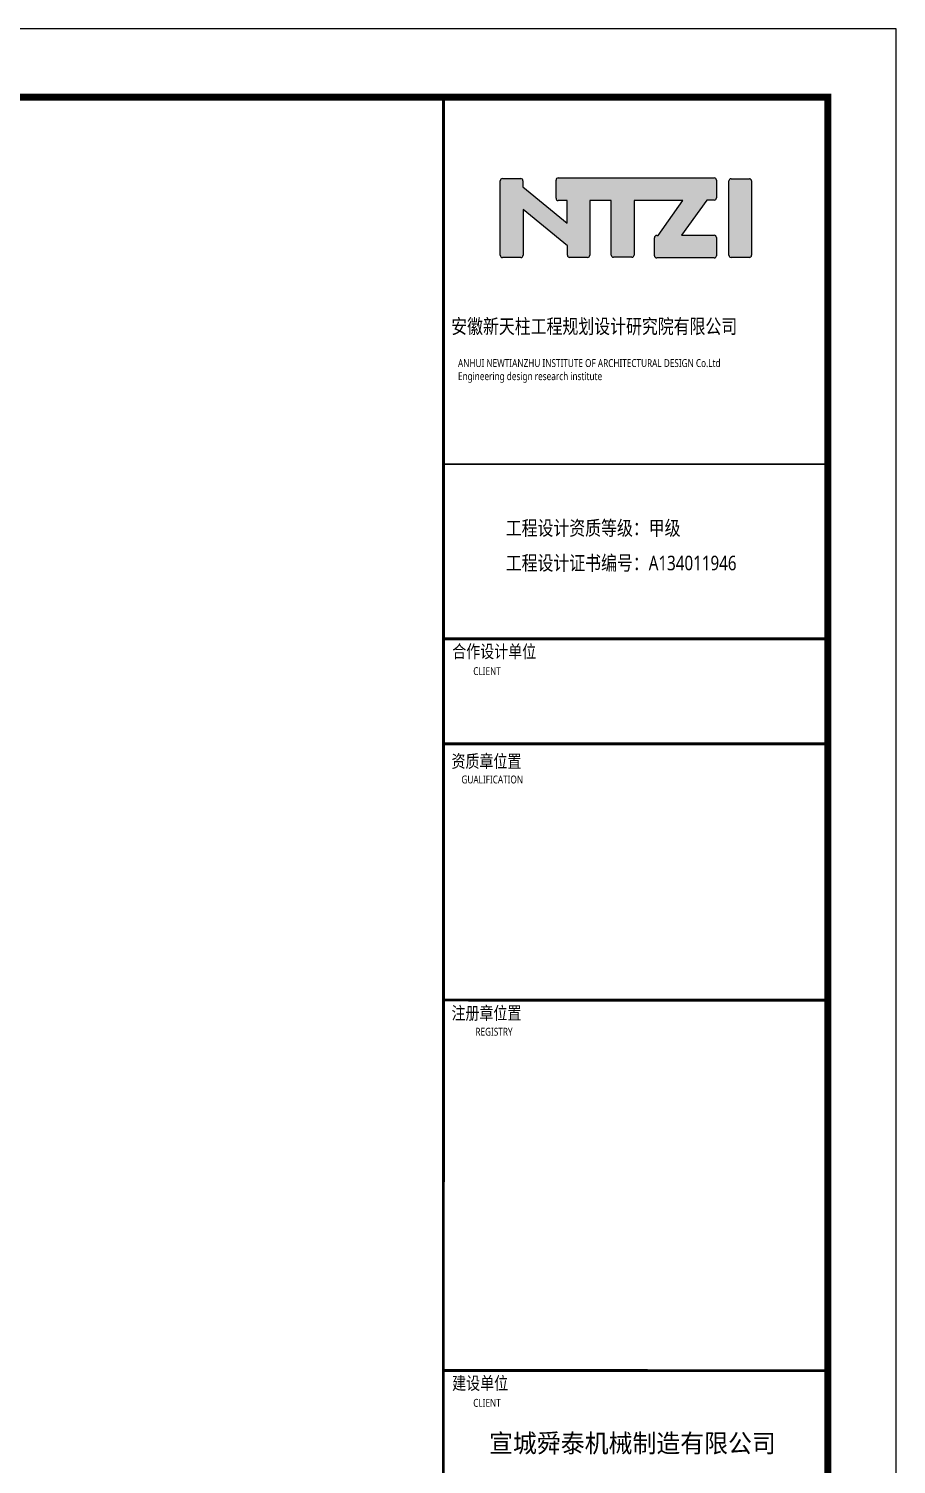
# Model space of a CAD drawing. Extents: x 343352 to 417652, y 770641 to 1036530.
# Drawn here: x 404989 to 417652, y 791691 to 812641 of the extents above; entities that cross this region are included whole.
import ezdxf

# ---------------------------------------------------------------- set-up
doc = ezdxf.new("R2010")
doc.units = 0
doc.header["$LTSCALE"] = 1000
doc.header["$MEASUREMENT"] = 0
for name, color, linetype in [('46', 7, 'Continuous'), ('PUB_TEXT', 7, 'Continuous'), ('PUB_TITLE', 4, 'Continuous'), ('TWT_TITLE', 7, 'Continuous')]:
    doc.layers.add(name, color=color, linetype=linetype)
doc.styles.add('-黑体', font='msyh.ttf', dxfattribs={"width": 0.8})

msp = doc.modelspace()

# ---------------------------------------------------------------- hatches: boundary and pattern name
h = msp.add_hatch(color=256)
h.paths.add_polyline_path([(412205, 810001.8), (412851.5, 809473.2), (412851.5, 809335.8, 0.4142136), (412883.5, 809303.8), (413146.7, 809303.8, 0.4142136), (413178.7, 809335.8), (413178.7, 810134.7), (413492.4, 810134.7), (413492.4, 809337.1, 0.4142136), (413524.4, 809305.1), (413794.4, 809305.1, 0.4142136), (413826.4, 809337.1), (413826.4, 810134.6), (414539.1, 810134.5), (414176.9, 809623.3), (414154.8, 809623.3, 0.4142136), (414122.8, 809591.3), (414122.8, 809328.7, 0.4142136), (414154.8, 809296.7), (414995.1, 809296.6, 0.4142136), (415027.1, 809328.6), (415027.1, 809593.5, 0.4142136), (414995.1, 809625.5), (414514.9, 809625.5), (414889.4, 810139.4), (414995.9, 810139.4, 0.4142136), (415027.9, 810171.4), (415027.9, 810431.9, 0.4142136), (414995.9, 810463.9), (412717.4, 810464, 0.4142136), (412685.4, 810432), (412685.4, 810165.4, 0.4142136), (412717.4, 810133.4), (412848.4, 810133.4), (412848.4, 809805.3), (412203.2, 810332.3), (412203.4, 810420.8, 0.4148904), (412171.4, 810452.9), (411903.5, 810452.9, 0.4142136), (411871.4, 810420.9), (411871.4, 809333.7, 0.4142136), (411903.4, 809301.7), (412172.9, 809301.6, 0.4142136), (412204.9, 809333.6)])
h.paths.add_polyline_path([(415209.1, 809335.7, 0.4142136), (415241.1, 809303.7), (415508.5, 809303.7, 0.4142136), (415540.5, 809335.7), (415540.6, 810419.7, 0.4142136), (415508.6, 810451.7), (415241.2, 810451.7, 0.4142136), (415209.2, 810419.7)])

# ---------------------------------------------------------------- linework, layer by layer
for p, q in [((411871.4, 809333.7), (411871.4, 810420.9)), ((411903.5, 810452.9), (412171.4, 810452.9)), ((412203.4, 810420.8), (412203.2, 810332.3)), ((412685.4, 810165.4), (412685.4, 810432)), ((412717.4, 810464), (414995.9, 810463.9)), ((415027.9, 810431.9), (415027.9, 810171.4)), ((415209.1, 809335.7), (415209.2, 810419.7)), ((415241.2, 810451.7), (415508.6, 810451.7)), ((415540.6, 810419.7), (415540.5, 809335.7)), ((412203.2, 810332.3), (412848.4, 809805.3)), ((412848.4, 810133.4), (412717.4, 810133.4)), ((412848.4, 809805.3), (412848.4, 810133.4)), ((413492.4, 810134.7), (413178.7, 810134.7)), ((413178.7, 810134.7), (413178.7, 809335.8)), ((413492.4, 809337.1), (413492.4, 810134.7)), ((414539.1, 810134.5), (413826.4, 810134.6)), ((413826.4, 810134.6), (413826.4, 809337.1)), ((414176.9, 809623.3), (414539.1, 810134.5)), ((414889.4, 810139.4), (414514.9, 809625.5)), ((414995.9, 810139.4), (414889.4, 810139.4)), ((412205, 810001.8), (412204.9, 809333.6)), ((412851.5, 809473.2), (412205, 810001.8)), ((414122.8, 809328.7), (414122.8, 809591.3)), ((414154.8, 809623.3), (414176.9, 809623.3)), ((414514.9, 809625.5), (414995.1, 809625.5)), ((415027.1, 809593.5), (415027.1, 809328.6)), ((412172.9, 809301.6), (411903.4, 809301.7)), ((412851.5, 809335.8), (412851.5, 809473.2)), ((413146.7, 809303.8), (412883.5, 809303.8)), ((413794.4, 809305.1), (413524.4, 809305.1)), ((414995.1, 809296.6), (414154.8, 809296.7)), ((415508.5, 809303.7), (415241.1, 809303.7))]:
    msp.add_line(p, q)
for centre, start, end in [((411903.4, 810420.9, 0), 89.99644, 179.99644), ((412171.4, 810420.9, 0), 359.86408, 89.99644), ((412717.4, 810432, 0), 89.99644, 179.99644), ((414995.9, 810431.9, 0), 359.99644, 89.99644), ((415241.2, 810419.7, 0), 89.99644, 179.99644), ((415508.6, 810419.7, 0), 359.99644, 89.99644), ((412717.4, 810165.4, 0), 179.99644, 269.99644), ((414995.9, 810171.4, 0), 269.99644, 359.99644), ((414154.8, 809591.3, 0), 89.99644, 179.99644), ((414995.1, 809593.5, 0), 359.99644, 89.99644), ((411903.4, 809333.7, 0), 179.99644, 269.99644), ((412172.9, 809333.6, 0), 269.99644, 359.99644), ((412883.5, 809335.8, 0), 179.99644, 269.99644), ((413146.7, 809335.8, 0), 269.99644, 359.99644), ((413524.4, 809337.1, 0), 179.99644, 269.99644), ((413794.4, 809337.1, 0), 269.99644, 359.99644), ((414154.8, 809328.7, 0), 179.99644, 269.99644), ((414995.1, 809328.6, 0), 269.99644, 359.99644), ((415241.1, 809335.7, 0), 179.99644, 269.99644), ((415508.5, 809335.7, 0), 269.99644, 359.99644)]:
    msp.add_arc(centre, 32, start, end)
at = {"layer": 'PUB_TEXT', "color": 4}
for q in [(415916.6, 811640.8), (416652.4, 811111.2)]:
    msp.add_line((416652.5, 811640.7), q, dxfattribs=at)
at = {"layer": 'PUB_TITLE', "color": 4}
msp.add_line((416652.5, 811640.7), (411042.5, 811641.1), dxfattribs=at)
at = {"layer": 'PUB_TITLE', "lineweight": 40}
msp.add_line((411039.4, 802205.9), (416649.4, 802205.5), dxfattribs=at)
at = {"layer": 'PUB_TITLE', "lineweight": 40, "elevation": 0}
for points, const_width in [([(411042.5, 811641.1), (411040, 771641.3)], 42.5), ([(411042.2, 806286.1), (416652.1, 806285.8)], 25.5), ([(411042, 803736.1), (416652, 803735.8)], 42.5), ([(411041.9, 802206.1), (416651.9, 802205.8)], 42.5), ([(411039.2, 798465.9), (416649.2, 798465.5)], 42.5), ([(411041.3, 793058.1), (416651.3, 793057.8)], 42.5)]:
    msp.add_lwpolyline(points, dxfattribs=dict(at, const_width=const_width))
at = {"layer": 'TWT_TITLE'}
msp.add_lwpolyline([(343352.5, 770640.7), (417652.5, 770640.7), (417652.5, 812640.7), (343352.5, 812640.7)], close=True, dxfattribs=at)
at = {"layer": 'TWT_TITLE', "const_width": 100}
msp.add_lwpolyline([(345852.5, 771640.7), (416652.5, 771640.7), (416652.5, 811640.7), (345852.5, 811640.7)], close=True, dxfattribs=at)
at = {"layer": 'TWT_TITLE', "const_width": 80}
msp.add_lwpolyline([(416652.5, 771640.7), (416652.5, 811640.7)], dxfattribs=at)

# ---------------------------------------------------------------- texts
at = {"layer": '46', "linetype": 'Continuous', "style": '-黑体', "width": 0.95}
msp.add_text('宣城舜泰机械制造有限公司', height=269.197, dxfattribs=at).set_placement((411708.1, 791863.2, 0))
at = {"layer": 'PUB_TEXT', "char_height": 212.499, "attachment_point": 1, "rotation": 359.99644, "style": '-黑体'}
for s, insert in [('安徽新天柱工程规划设计研究院有限公司 ', (411156.4, 808403.9, 0)), ('工程设计资质等级：甲级 ', (411952, 805460.1, 0)), ('工程设计证书编号：A134011946', (411952, 804950.1, 0))]:
    msp.add_mtext(s, dxfattribs=dict(at, insert=insert))
at = {"layer": 'PUB_TEXT', "attachment_point": 1, "rotation": 359.99644, "style": '-黑体'}
for s, insert, char_height, width in [('ANHUI NEWTIANZHU INSTITUTE OF ARCHITECTURAL DESIGN Co.Ltd\\PEngineering design research institute', (411254.6, 807818.7, 0), 114.749, 5257.324), ('合作设计单位', (411171.5, 803646.3, 0), 187, 1749.25), ('CLIENT', (411477.5, 803323.2, 0), 114.75, 2399.536), ('资质章位置', (411160.6, 802044.6, 0), 187, 2124.988), ('GUALIFICATION', (411305.1, 801741.9, 0), 114.749, 2680.885), ('注册章位置', (411160.4, 798369.3, 0), 187, 1529.991), ('REGISTRY', (411508.9, 798061.2, 0), 114.75, 2399.536), ('建设单位', (411170.8, 792968.3, 0), 187, 1111.794), ('CLIENT', (411476.9, 792645.3, 0), 114.75, 2399.536)]:
    msp.add_mtext(s, dxfattribs=dict(at, insert=insert, char_height=char_height, width=width))

doc.saveas('drawing.dxf')
